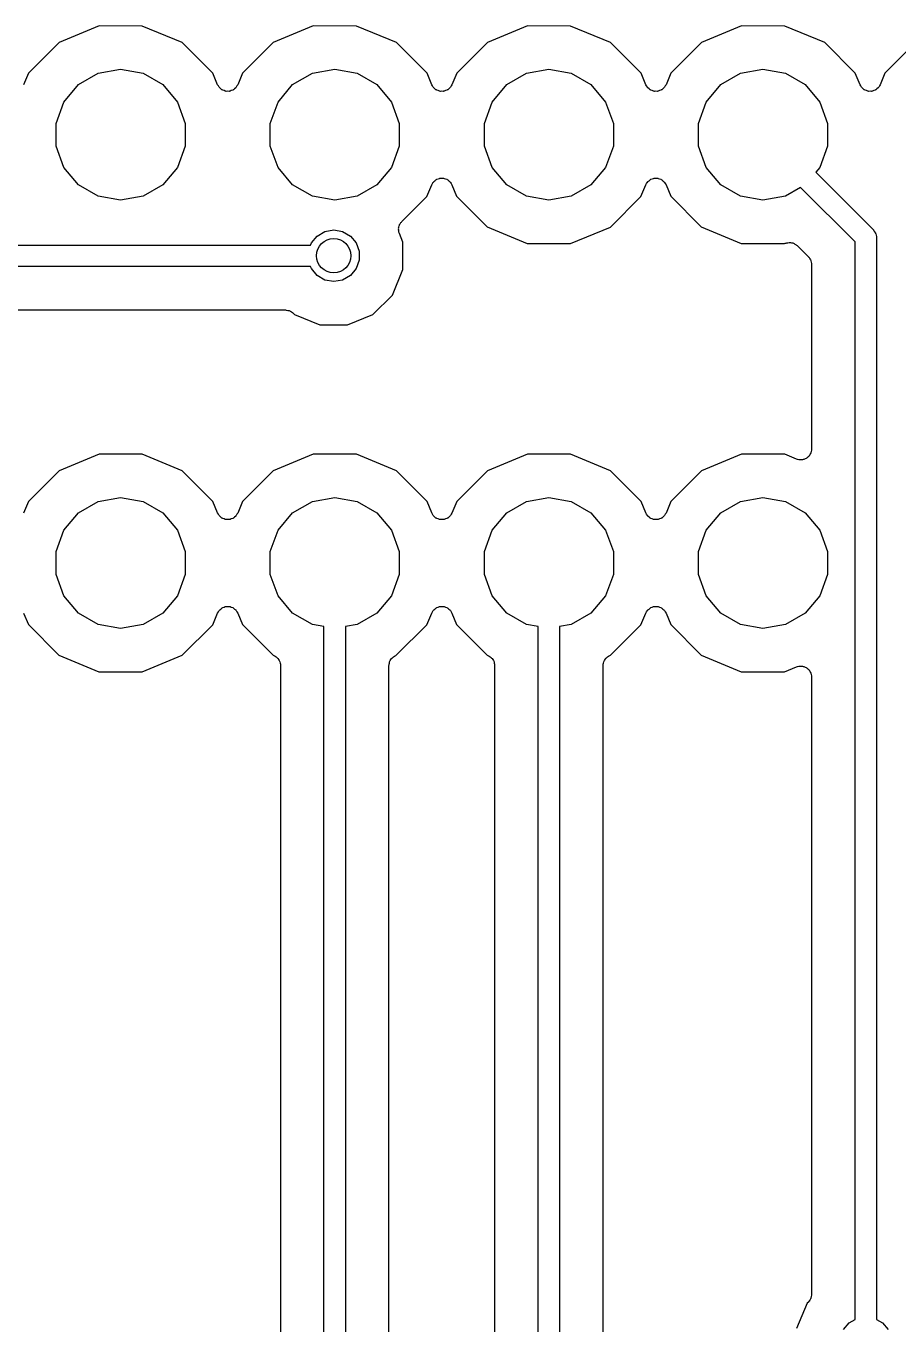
# Model space of a CAD drawing. Extents: x 70 to 225, y -126 to -70.
# Drawn here: x 99.14 to 109.32, y -97.99 to -82.84 of the extents above; entities that cross this region are included whole.
import ezdxf

# ---------------------------------------------------------------- set-up
doc = ezdxf.new("R2010")
doc.units = 0
doc.header["$MEASUREMENT"] = 0
doc.layers.add('BLACK', color=7, linetype='CONTINUOUS')

msp = doc.modelspace()

# ---------------------------------------------------------------- linework, layer by layer
at = {"layer": 'Black'}
for p, q in [((99.9898, -82.8371), (99.5229, -83.0301)), ((100.495, -82.8376), (99.9898, -82.8371)), ((100.962, -83.0313), (100.495, -82.8376)), ((102.49, -82.8371), (102.023, -83.0301)), ((102.995, -82.8376), (102.49, -82.8371)), ((103.462, -83.0313), (102.995, -82.8376)), ((104.99, -82.8371), (104.523, -83.0301)), ((105.495, -82.8376), (104.99, -82.8371)), ((105.962, -83.0313), (105.495, -82.8376)), ((107.49, -82.8371), (107.023, -83.0301)), ((107.995, -82.8376), (107.49, -82.8371)), ((108.462, -83.0313), (107.995, -82.8376)), ((99.5229, -83.0301), (99.1653, -83.387)), ((101.319, -83.3889), (100.962, -83.0313)), ((102.023, -83.0301), (101.665, -83.387)), ((103.819, -83.3889), (103.462, -83.0313)), ((104.523, -83.0301), (104.165, -83.387)), ((106.319, -83.3889), (105.962, -83.0313)), ((107.023, -83.0301), (106.665, -83.387)), ((108.819, -83.3889), (108.462, -83.0313)), ((109.523, -83.0301), (109.165, -83.387)), ((99.9797, -83.3886), (100.241, -83.3424)), ((100.241, -83.3424), (100.503, -83.3886)), ((102.48, -83.3886), (102.741, -83.3424)), ((102.741, -83.3424), (103.003, -83.3886)), ((104.98, -83.3886), (105.241, -83.3424)), ((105.241, -83.3424), (105.503, -83.3886)), ((107.48, -83.3886), (107.741, -83.3424)), ((107.741, -83.3424), (108.003, -83.3886)), ((99.1653, -83.387), (99.1087, -83.5233)), ((99.7497, -83.5214), (99.9797, -83.3886)), ((100.503, -83.3886), (100.733, -83.5214)), ((101.374, -83.5231), (101.319, -83.3889)), ((101.665, -83.387), (101.609, -83.5233)), ((102.25, -83.5214), (102.48, -83.3886)), ((103.003, -83.3886), (103.233, -83.5214)), ((103.874, -83.5231), (103.819, -83.3889)), ((104.165, -83.387), (104.109, -83.5233)), ((104.75, -83.5214), (104.98, -83.3886)), ((105.503, -83.3886), (105.733, -83.5214)), ((106.374, -83.5231), (106.319, -83.3889)), ((106.665, -83.387), (106.609, -83.5233)), ((107.25, -83.5214), (107.48, -83.3886)), ((108.003, -83.3886), (108.233, -83.5214)), ((108.874, -83.5231), (108.819, -83.3889)), ((109.165, -83.387), (109.109, -83.5233)), ((99.5789, -83.7249), (99.7497, -83.5214)), ((100.733, -83.5214), (100.904, -83.7249)), ((101.383, -83.5371), (101.374, -83.5231)), ((101.391, -83.5518), (101.383, -83.5371)), ((101.395, -83.5556), (101.391, -83.5518)), ((101.398, -83.5603), (101.395, -83.5556)), ((101.411, -83.5704), (101.398, -83.5603)), ((101.423, -83.5816), (101.411, -83.5704)), ((101.428, -83.5838), (101.423, -83.5816)), ((101.433, -83.5872), (101.428, -83.5838)), ((101.449, -83.5922), (101.433, -83.5872)), ((101.464, -83.5985), (101.449, -83.5922)), ((101.469, -83.5988), (101.464, -83.5985)), ((101.475, -83.6005), (101.469, -83.5988)), ((101.491, -83.5998), (101.475, -83.6005)), ((101.508, -83.6005), (101.491, -83.5998)), ((101.513, -83.5988), (101.508, -83.6005)), ((101.519, -83.5986), (101.513, -83.5988)), ((101.534, -83.5922), (101.519, -83.5986)), ((101.55, -83.5873), (101.534, -83.5922)), ((101.554, -83.5839), (101.55, -83.5873)), ((101.56, -83.5817), (101.554, -83.5839)), ((101.572, -83.5705), (101.56, -83.5817)), ((101.585, -83.5604), (101.572, -83.5705)), ((101.588, -83.5557), (101.585, -83.5604)), ((101.592, -83.552), (101.588, -83.5557)), ((101.6, -83.5372), (101.592, -83.552)), ((101.609, -83.5233), (101.6, -83.5372)), ((102.079, -83.7249), (102.25, -83.5214)), ((103.233, -83.5214), (103.404, -83.7249)), ((103.883, -83.5371), (103.874, -83.5231)), ((103.891, -83.5518), (103.883, -83.5371)), ((103.895, -83.5556), (103.891, -83.5518)), ((103.898, -83.5603), (103.895, -83.5556)), ((103.911, -83.5704), (103.898, -83.5603)), ((103.923, -83.5816), (103.911, -83.5704)), ((103.928, -83.5838), (103.923, -83.5816)), ((103.933, -83.5872), (103.928, -83.5838)), ((103.949, -83.5922), (103.933, -83.5872)), ((103.964, -83.5985), (103.949, -83.5922)), ((103.969, -83.5988), (103.964, -83.5985)), ((103.975, -83.6005), (103.969, -83.5988)), ((103.991, -83.5998), (103.975, -83.6005)), ((104.008, -83.6005), (103.991, -83.5998)), ((104.013, -83.5988), (104.008, -83.6005)), ((104.019, -83.5986), (104.013, -83.5988)), ((104.034, -83.5922), (104.019, -83.5986)), ((104.05, -83.5873), (104.034, -83.5922)), ((104.054, -83.5839), (104.05, -83.5873)), ((104.06, -83.5817), (104.054, -83.5839)), ((104.072, -83.5705), (104.06, -83.5817)), ((104.085, -83.5604), (104.072, -83.5705)), ((104.088, -83.5557), (104.085, -83.5604)), ((104.092, -83.552), (104.088, -83.5557)), ((104.1, -83.5372), (104.092, -83.552)), ((104.109, -83.5233), (104.1, -83.5372)), ((104.579, -83.7249), (104.75, -83.5214)), ((105.733, -83.5214), (105.904, -83.7249)), ((106.383, -83.5371), (106.374, -83.5231)), ((106.391, -83.5518), (106.383, -83.5371)), ((106.395, -83.5556), (106.391, -83.5518)), ((106.398, -83.5603), (106.395, -83.5556)), ((106.411, -83.5704), (106.398, -83.5603)), ((106.423, -83.5816), (106.411, -83.5704)), ((106.428, -83.5838), (106.423, -83.5816)), ((106.433, -83.5872), (106.428, -83.5838)), ((106.449, -83.5922), (106.433, -83.5872)), ((106.464, -83.5985), (106.449, -83.5922)), ((106.469, -83.5988), (106.464, -83.5985)), ((106.475, -83.6005), (106.469, -83.5988)), ((106.491, -83.5998), (106.475, -83.6005)), ((106.508, -83.6005), (106.491, -83.5998)), ((106.513, -83.5988), (106.508, -83.6005)), ((106.519, -83.5986), (106.513, -83.5988)), ((106.534, -83.5922), (106.519, -83.5986)), ((106.55, -83.5873), (106.534, -83.5922)), ((106.554, -83.5839), (106.55, -83.5873)), ((106.56, -83.5817), (106.554, -83.5839)), ((106.572, -83.5705), (106.56, -83.5817)), ((106.585, -83.5604), (106.572, -83.5705)), ((106.588, -83.5557), (106.585, -83.5604)), ((106.592, -83.552), (106.588, -83.5557)), ((106.6, -83.5372), (106.592, -83.552)), ((106.609, -83.5233), (106.6, -83.5372)), ((107.079, -83.7249), (107.25, -83.5214)), ((108.233, -83.5214), (108.404, -83.7249)), ((108.883, -83.5371), (108.874, -83.5231)), ((108.891, -83.5518), (108.883, -83.5371)), ((108.895, -83.5556), (108.891, -83.5518)), ((108.898, -83.5603), (108.895, -83.5556)), ((108.911, -83.5704), (108.898, -83.5603)), ((108.923, -83.5816), (108.911, -83.5704)), ((108.928, -83.5838), (108.923, -83.5816)), ((108.933, -83.5872), (108.928, -83.5838)), ((108.949, -83.5922), (108.933, -83.5872)), ((108.964, -83.5985), (108.949, -83.5922)), ((108.969, -83.5988), (108.964, -83.5985)), ((108.975, -83.6005), (108.969, -83.5988)), ((108.991, -83.5998), (108.975, -83.6005)), ((109.008, -83.6005), (108.991, -83.5998)), ((109.013, -83.5988), (109.008, -83.6005)), ((109.019, -83.5986), (109.013, -83.5988)), ((109.034, -83.5922), (109.019, -83.5986)), ((109.05, -83.5873), (109.034, -83.5922)), ((109.054, -83.5839), (109.05, -83.5873)), ((109.06, -83.5817), (109.054, -83.5839)), ((109.072, -83.5705), (109.06, -83.5817)), ((109.085, -83.5604), (109.072, -83.5705)), ((109.088, -83.5557), (109.085, -83.5604)), ((109.092, -83.552), (109.088, -83.5557)), ((109.1, -83.5372), (109.092, -83.552)), ((109.109, -83.5233), (109.1, -83.5372)), ((99.4881, -83.9745), (99.5789, -83.7249)), ((100.904, -83.7249), (100.995, -83.9745)), ((101.988, -83.9745), (102.079, -83.7249)), ((103.404, -83.7249), (103.495, -83.9745)), ((104.488, -83.9745), (104.579, -83.7249)), ((105.904, -83.7249), (105.995, -83.9745)), ((106.988, -83.9745), (107.079, -83.7249)), ((108.404, -83.7249), (108.495, -83.9745)), ((99.4881, -84.2402), (99.4881, -83.9745)), ((100.995, -83.9745), (100.995, -84.2402)), ((101.988, -84.2402), (101.988, -83.9745)), ((103.495, -83.9745), (103.495, -84.2402)), ((104.488, -84.2402), (104.488, -83.9745)), ((105.995, -83.9745), (105.995, -84.2402)), ((106.988, -84.2402), (106.988, -83.9745)), ((108.495, -83.9745), (108.495, -84.2402)), ((99.5789, -84.4898), (99.4881, -84.2402)), ((100.995, -84.2402), (100.904, -84.4898)), ((102.079, -84.4898), (101.988, -84.2402)), ((103.495, -84.2402), (103.404, -84.4898)), ((104.579, -84.4898), (104.488, -84.2402)), ((105.995, -84.2402), (105.904, -84.4898)), ((107.079, -84.4898), (106.988, -84.2402)), ((108.495, -84.2402), (108.404, -84.4898)), ((99.7497, -84.6933), (99.5789, -84.4898)), ((100.904, -84.4898), (100.733, -84.6933)), ((102.25, -84.6933), (102.079, -84.4898)), ((103.404, -84.4898), (103.233, -84.6933)), ((104.75, -84.6933), (104.579, -84.4898)), ((105.904, -84.4898), (105.733, -84.6933)), ((107.25, -84.6933), (107.079, -84.4898)), ((108.404, -84.4898), (108.357, -84.5459)), ((108.357, -84.5459), (109.03, -85.2189)), ((99.9797, -84.8261), (99.7497, -84.6933)), ((100.733, -84.6933), (100.503, -84.8261)), ((102.48, -84.8261), (102.25, -84.6933)), ((103.233, -84.6933), (103.003, -84.8261)), ((103.817, -84.8277), (103.874, -84.6914)), ((103.874, -84.6914), (103.883, -84.6774)), ((103.883, -84.6774), (103.891, -84.6627)), ((103.891, -84.6627), (103.895, -84.6589)), ((103.895, -84.6589), (103.898, -84.6542)), ((103.898, -84.6542), (103.911, -84.6441)), ((103.911, -84.6441), (103.923, -84.6329)), ((103.923, -84.6329), (103.928, -84.6308)), ((103.928, -84.6308), (103.933, -84.6274)), ((103.933, -84.6274), (103.949, -84.6224)), ((103.949, -84.6224), (103.964, -84.6161)), ((103.964, -84.6161), (103.969, -84.6159)), ((103.969, -84.6159), (103.975, -84.6142)), ((103.975, -84.6142), (103.991, -84.6149)), ((103.991, -84.6149), (104.008, -84.6142)), ((104.008, -84.6142), (104.013, -84.6159)), ((104.013, -84.6159), (104.019, -84.6161)), ((104.019, -84.6161), (104.034, -84.6225)), ((104.034, -84.6225), (104.05, -84.6275)), ((104.05, -84.6275), (104.054, -84.6309)), ((104.054, -84.6309), (104.06, -84.6331)), ((104.06, -84.6331), (104.072, -84.6443)), ((104.072, -84.6443), (104.085, -84.6544)), ((104.085, -84.6544), (104.088, -84.6591)), ((104.088, -84.6591), (104.092, -84.6629)), ((104.092, -84.6629), (104.1, -84.6776)), ((104.1, -84.6776), (104.109, -84.6916)), ((104.109, -84.6916), (104.164, -84.8258)), ((104.98, -84.8261), (104.75, -84.6933)), ((105.733, -84.6933), (105.503, -84.8261)), ((106.317, -84.8277), (106.374, -84.6914)), ((106.374, -84.6914), (106.383, -84.6774)), ((106.383, -84.6774), (106.391, -84.6627)), ((106.391, -84.6627), (106.395, -84.6589)), ((106.395, -84.6589), (106.398, -84.6542)), ((106.398, -84.6542), (106.411, -84.6441)), ((106.411, -84.6441), (106.423, -84.6329)), ((106.423, -84.6329), (106.428, -84.6308)), ((106.428, -84.6308), (106.433, -84.6274)), ((106.433, -84.6274), (106.449, -84.6224)), ((106.449, -84.6224), (106.464, -84.6161)), ((106.464, -84.6161), (106.469, -84.6159)), ((106.469, -84.6159), (106.475, -84.6142)), ((106.475, -84.6142), (106.491, -84.6149)), ((106.491, -84.6149), (106.508, -84.6142)), ((106.508, -84.6142), (106.513, -84.6159)), ((106.513, -84.6159), (106.519, -84.6161)), ((106.519, -84.6161), (106.534, -84.6225)), ((106.534, -84.6225), (106.55, -84.6275)), ((106.55, -84.6275), (106.554, -84.6309)), ((106.554, -84.6309), (106.56, -84.6331)), ((106.56, -84.6331), (106.572, -84.6443)), ((106.572, -84.6443), (106.585, -84.6544)), ((106.585, -84.6544), (106.588, -84.6591)), ((106.588, -84.6591), (106.592, -84.6629)), ((106.592, -84.6629), (106.6, -84.6776)), ((106.6, -84.6776), (106.609, -84.6916)), ((106.609, -84.6916), (106.664, -84.8258)), ((107.48, -84.8261), (107.25, -84.6933)), ((100.241, -84.8722), (99.9797, -84.8261)), ((100.503, -84.8261), (100.241, -84.8722)), ((102.741, -84.8722), (102.48, -84.8261)), ((103.003, -84.8261), (102.741, -84.8722)), ((103.524, -85.1205), (103.817, -84.8277)), ((104.164, -84.8258), (104.521, -85.1834)), ((105.241, -84.8722), (104.98, -84.8261)), ((105.503, -84.8261), (105.241, -84.8722)), ((105.96, -85.1846), (106.317, -84.8277)), ((106.664, -84.8258), (107.021, -85.1834)), ((107.741, -84.8722), (107.48, -84.8261)), ((108.003, -84.8261), (107.741, -84.8722)), ((108.181, -84.7235), (108.003, -84.8261)), ((108.816, -85.3591), (108.181, -84.7235)), ((103.493, -85.1721), (103.497, -85.1647)), ((103.497, -85.1647), (103.499, -85.1566)), ((103.499, -85.1566), (103.507, -85.1453)), ((103.507, -85.1453), (103.513, -85.133)), ((103.513, -85.133), (103.519, -85.1274)), ((103.519, -85.1274), (103.524, -85.1205)), ((102.469, -85.3694), (102.536, -85.2893)), ((102.536, -85.2893), (102.627, -85.237)), ((102.627, -85.237), (102.73, -85.2189)), ((102.73, -85.2189), (102.833, -85.237)), ((102.833, -85.237), (102.924, -85.2893)), ((102.924, -85.2893), (102.991, -85.3694)), ((103.487, -85.1992), (103.491, -85.1858)), ((103.488, -85.2075), (103.487, -85.1992)), ((103.487, -85.2158), (103.488, -85.2075)), ((103.49, -85.2294), (103.487, -85.2158)), ((103.491, -85.2432), (103.49, -85.2294)), ((103.491, -85.1858), (103.493, -85.1721)), ((103.495, -85.2507), (103.491, -85.2432)), ((103.496, -85.2589), (103.495, -85.2507)), ((103.538, -85.36), (103.496, -85.2589)), ((104.521, -85.1834), (104.988, -85.3771)), ((105.493, -85.3776), (105.96, -85.1846)), ((107.021, -85.1834), (107.488, -85.3771)), ((109.03, -85.2189), (109.033, -85.2235)), ((109.033, -85.2235), (109.037, -85.227)), ((109.037, -85.227), (109.045, -85.2411)), ((109.045, -85.2411), (109.055, -85.2545)), ((109.055, -85.2545), (109.056, -85.2598)), ((109.056, -85.2598), (109.059, -85.2646)), ((109.059, -85.2646), (109.062, -85.2807)), ((109.062, -85.2807), (109.066, -85.2964)), ((109.066, -85.2964), (109.065, -85.3019)), ((109.065, -85.3019), (109.066, -85.3073)), ((109.066, -85.3073), (109.066, -97.9371)), ((91.7601, -85.395), (102.306, -85.395)), ((102.306, -85.395), (102.46, -85.395)), ((102.46, -85.395), (102.469, -85.3694)), ((102.991, -85.3694), (103.027, -85.4677)), ((103.027, -85.4677), (103.027, -85.5723)), ((103.538, -85.6814), (103.538, -85.36)), ((104.988, -85.3771), (105.493, -85.3776)), ((107.488, -85.3771), (107.993, -85.3776)), ((107.993, -85.3776), (108.002, -85.3738)), ((108.002, -85.3738), (108.01, -85.372)), ((108.01, -85.372), (108.018, -85.3685)), ((108.018, -85.3685), (108.031, -85.3673)), ((108.031, -85.3673), (108.045, -85.3643)), ((108.045, -85.3643), (108.053, -85.3654)), ((108.053, -85.3654), (108.061, -85.3647)), ((108.061, -85.3647), (108.075, -85.3683)), ((108.075, -85.3683), (108.089, -85.3701)), ((108.089, -85.3701), (108.096, -85.3739)), ((108.096, -85.3739), (108.104, -85.3761)), ((108.104, -85.3761), (108.115, -85.3841)), ((108.115, -85.3841), (108.128, -85.3905)), ((108.128, -85.3905), (108.133, -85.3966)), ((108.133, -85.3966), (108.14, -85.4014)), ((108.14, -85.4014), (108.271, -85.5323)), ((108.816, -97.9371), (108.816, -85.3591)), ((103.027, -85.5723), (102.991, -85.6706)), ((108.271, -85.5323), (108.274, -85.5369)), ((108.274, -85.5369), (108.279, -85.5405)), ((108.279, -85.5405), (108.287, -85.5549)), ((108.287, -85.5549), (108.296, -85.5685)), ((108.296, -85.5685), (108.298, -85.5739)), ((108.298, -85.5739), (108.301, -85.5787)), ((108.301, -85.5787), (108.304, -85.595)), ((108.304, -85.595), (108.308, -85.6111)), ((108.308, -85.6111), (108.307, -85.6166)), ((108.307, -85.6166), (108.308, -85.6221)), ((108.308, -85.6221), (108.308, -87.7774)), ((102.306, -85.645), (91.7601, -85.645)), ((102.46, -85.645), (102.306, -85.645)), ((102.469, -85.6706), (102.46, -85.645)), ((102.536, -85.7507), (102.469, -85.6706)), ((102.627, -85.803), (102.536, -85.7507)), ((102.924, -85.7507), (102.833, -85.803)), ((102.991, -85.6706), (102.924, -85.7507)), ((103.415, -85.9783), (103.538, -85.6814)), ((102.73, -85.8211), (102.627, -85.803)), ((102.833, -85.803), (102.73, -85.8211)), ((103.187, -86.2054), (103.415, -85.9783)), ((92.0521, -86.153), (102.168, -86.153)), ((102.168, -86.153), (102.173, -86.154)), ((102.173, -86.154), (102.179, -86.1535)), ((102.179, -86.1535), (102.195, -86.1578)), ((102.195, -86.1578), (102.211, -86.1607)), ((102.211, -86.1607), (102.216, -86.1635)), ((102.216, -86.1635), (102.221, -86.1649)), ((102.221, -86.1649), (102.235, -86.1744)), ((102.235, -86.1744), (102.249, -86.1827)), ((102.249, -86.1827), (102.253, -86.187)), ((102.253, -86.187), (102.257, -86.1903)), ((102.257, -86.1903), (102.272, -86.2046)), ((102.272, -86.2046), (102.569, -86.3279)), ((102.89, -86.3281), (103.187, -86.2054)), ((102.569, -86.3279), (102.89, -86.3281)), ((99.9898, -87.8371), (99.5229, -88.0301)), ((100.495, -87.8376), (99.9898, -87.8371)), ((100.962, -88.0313), (100.495, -87.8376)), ((102.49, -87.8371), (102.023, -88.0301)), ((102.995, -87.8376), (102.49, -87.8371)), ((103.462, -88.0313), (102.995, -87.8376)), ((104.99, -87.8371), (104.523, -88.0301)), ((105.495, -87.8376), (104.99, -87.8371)), ((105.962, -88.0313), (105.495, -87.8376)), ((107.49, -87.8371), (107.023, -88.0301)), ((107.995, -87.8376), (107.49, -87.8371)), ((108.133, -87.8947), (107.995, -87.8376)), ((108.146, -87.8977), (108.133, -87.8947)), ((108.159, -87.9025), (108.146, -87.8977)), ((108.232, -87.8921), (108.219, -87.8985)), ((108.245, -87.8874), (108.232, -87.8921)), ((108.251, -87.882), (108.245, -87.8874)), ((108.259, -87.8782), (108.251, -87.882)), ((108.268, -87.868), (108.259, -87.8782)), ((108.279, -87.859), (108.268, -87.868)), ((108.283, -87.8518), (108.279, -87.859)), ((108.288, -87.8457), (108.283, -87.8518)), ((108.294, -87.8329), (108.288, -87.8457)), ((108.301, -87.8208), (108.294, -87.8329)), ((108.302, -87.8127), (108.301, -87.8208)), ((108.305, -87.805), (108.302, -87.8127)), ((108.306, -87.7911), (108.305, -87.805)), ((108.308, -87.7774), (108.306, -87.7911)), ((99.5229, -88.0301), (99.1653, -88.387)), ((101.319, -88.3889), (100.962, -88.0313)), ((102.023, -88.0301), (101.665, -88.387)), ((103.819, -88.3889), (103.462, -88.0313)), ((104.523, -88.0301), (104.165, -88.387)), ((106.319, -88.3889), (105.962, -88.0313)), ((107.023, -88.0301), (106.665, -88.387)), ((108.168, -87.9025), (108.159, -87.9025)), ((108.176, -87.9043), (108.168, -87.9025)), ((108.189, -87.9025), (108.176, -87.9043)), ((108.203, -87.9025), (108.189, -87.9025)), ((108.211, -87.8996), (108.203, -87.9025)), ((108.219, -87.8985), (108.211, -87.8996)), ((99.9797, -88.3886), (100.241, -88.3424)), ((100.241, -88.3424), (100.503, -88.3886)), ((102.48, -88.3886), (102.741, -88.3424)), ((102.741, -88.3424), (103.003, -88.3886)), ((104.98, -88.3886), (105.241, -88.3424)), ((105.241, -88.3424), (105.503, -88.3886)), ((107.48, -88.3886), (107.741, -88.3424)), ((107.741, -88.3424), (108.003, -88.3886)), ((99.1653, -88.387), (99.1087, -88.5233)), ((99.7497, -88.5214), (99.9797, -88.3886)), ((100.503, -88.3886), (100.733, -88.5214)), ((101.374, -88.5231), (101.319, -88.3889)), ((101.665, -88.387), (101.609, -88.5233)), ((102.25, -88.5214), (102.48, -88.3886)), ((103.003, -88.3886), (103.233, -88.5214)), ((103.874, -88.5231), (103.819, -88.3889)), ((104.165, -88.387), (104.109, -88.5233)), ((104.75, -88.5214), (104.98, -88.3886)), ((105.503, -88.3886), (105.733, -88.5214)), ((106.374, -88.5231), (106.319, -88.3889)), ((106.665, -88.387), (106.609, -88.5233)), ((107.25, -88.5214), (107.48, -88.3886)), ((108.003, -88.3886), (108.233, -88.5214)), ((99.5789, -88.7249), (99.7497, -88.5214)), ((100.733, -88.5214), (100.904, -88.7249)), ((101.383, -88.5371), (101.374, -88.5231)), ((101.391, -88.5518), (101.383, -88.5371)), ((101.395, -88.5556), (101.391, -88.5518)), ((101.398, -88.5603), (101.395, -88.5556)), ((101.411, -88.5704), (101.398, -88.5603)), ((101.423, -88.5816), (101.411, -88.5704)), ((101.428, -88.5838), (101.423, -88.5816)), ((101.433, -88.5872), (101.428, -88.5838)), ((101.449, -88.5922), (101.433, -88.5872)), ((101.464, -88.5985), (101.449, -88.5922)), ((101.469, -88.5988), (101.464, -88.5985)), ((101.475, -88.6005), (101.469, -88.5988)), ((101.491, -88.5998), (101.475, -88.6005)), ((101.508, -88.6005), (101.491, -88.5998)), ((101.513, -88.5988), (101.508, -88.6005)), ((101.519, -88.5986), (101.513, -88.5988)), ((101.534, -88.5922), (101.519, -88.5986)), ((101.55, -88.5873), (101.534, -88.5922)), ((101.554, -88.5839), (101.55, -88.5873)), ((101.56, -88.5817), (101.554, -88.5839)), ((101.572, -88.5705), (101.56, -88.5817)), ((101.585, -88.5604), (101.572, -88.5705)), ((101.588, -88.5557), (101.585, -88.5604)), ((101.592, -88.552), (101.588, -88.5557)), ((101.6, -88.5372), (101.592, -88.552)), ((101.609, -88.5233), (101.6, -88.5372)), ((102.079, -88.7249), (102.25, -88.5214)), ((103.233, -88.5214), (103.404, -88.7249)), ((103.883, -88.5371), (103.874, -88.5231)), ((103.891, -88.5518), (103.883, -88.5371)), ((103.895, -88.5556), (103.891, -88.5518)), ((103.898, -88.5603), (103.895, -88.5556)), ((103.911, -88.5704), (103.898, -88.5603)), ((103.923, -88.5816), (103.911, -88.5704)), ((103.928, -88.5838), (103.923, -88.5816)), ((103.933, -88.5872), (103.928, -88.5838)), ((103.949, -88.5922), (103.933, -88.5872)), ((103.964, -88.5985), (103.949, -88.5922)), ((103.969, -88.5988), (103.964, -88.5985)), ((103.975, -88.6005), (103.969, -88.5988)), ((103.991, -88.5998), (103.975, -88.6005)), ((104.008, -88.6005), (103.991, -88.5998)), ((104.013, -88.5988), (104.008, -88.6005)), ((104.019, -88.5986), (104.013, -88.5988)), ((104.034, -88.5922), (104.019, -88.5986)), ((104.05, -88.5873), (104.034, -88.5922)), ((104.054, -88.5839), (104.05, -88.5873)), ((104.06, -88.5817), (104.054, -88.5839)), ((104.072, -88.5705), (104.06, -88.5817)), ((104.085, -88.5604), (104.072, -88.5705)), ((104.088, -88.5557), (104.085, -88.5604)), ((104.092, -88.552), (104.088, -88.5557)), ((104.1, -88.5372), (104.092, -88.552)), ((104.109, -88.5233), (104.1, -88.5372)), ((104.579, -88.7249), (104.75, -88.5214)), ((105.733, -88.5214), (105.904, -88.7249)), ((106.383, -88.5371), (106.374, -88.5231)), ((106.391, -88.5518), (106.383, -88.5371)), ((106.395, -88.5556), (106.391, -88.5518)), ((106.398, -88.5603), (106.395, -88.5556)), ((106.411, -88.5704), (106.398, -88.5603)), ((106.423, -88.5816), (106.411, -88.5704)), ((106.428, -88.5838), (106.423, -88.5816)), ((106.433, -88.5872), (106.428, -88.5838)), ((106.449, -88.5922), (106.433, -88.5872)), ((106.464, -88.5985), (106.449, -88.5922)), ((106.469, -88.5988), (106.464, -88.5985)), ((106.475, -88.6005), (106.469, -88.5988)), ((106.491, -88.5998), (106.475, -88.6005)), ((106.508, -88.6005), (106.491, -88.5998)), ((106.513, -88.5988), (106.508, -88.6005)), ((106.519, -88.5986), (106.513, -88.5988)), ((106.534, -88.5922), (106.519, -88.5986)), ((106.55, -88.5873), (106.534, -88.5922)), ((106.554, -88.5839), (106.55, -88.5873)), ((106.56, -88.5817), (106.554, -88.5839)), ((106.572, -88.5705), (106.56, -88.5817)), ((106.585, -88.5604), (106.572, -88.5705)), ((106.588, -88.5557), (106.585, -88.5604)), ((106.592, -88.552), (106.588, -88.5557)), ((106.6, -88.5372), (106.592, -88.552)), ((106.609, -88.5233), (106.6, -88.5372)), ((107.079, -88.7249), (107.25, -88.5214)), ((108.233, -88.5214), (108.404, -88.7249)), ((99.4881, -88.9745), (99.5789, -88.7249)), ((100.904, -88.7249), (100.995, -88.9745)), ((101.988, -88.9745), (102.079, -88.7249)), ((103.404, -88.7249), (103.495, -88.9745)), ((104.488, -88.9745), (104.579, -88.7249)), ((105.904, -88.7249), (105.995, -88.9745)), ((106.988, -88.9745), (107.079, -88.7249)), ((108.404, -88.7249), (108.495, -88.9745)), ((99.4881, -89.2402), (99.4881, -88.9745)), ((100.995, -88.9745), (100.995, -89.2402)), ((101.988, -89.2402), (101.988, -88.9745)), ((103.495, -88.9745), (103.495, -89.2402)), ((104.488, -89.2402), (104.488, -88.9745)), ((105.995, -88.9745), (105.995, -89.2402)), ((106.988, -89.2402), (106.988, -88.9745)), ((108.495, -88.9745), (108.495, -89.2402)), ((99.5789, -89.4898), (99.4881, -89.2402)), ((100.995, -89.2402), (100.904, -89.4898)), ((102.079, -89.4898), (101.988, -89.2402)), ((103.495, -89.2402), (103.404, -89.4898)), ((104.579, -89.4898), (104.488, -89.2402)), ((105.995, -89.2402), (105.904, -89.4898)), ((107.079, -89.4898), (106.988, -89.2402)), ((108.495, -89.2402), (108.404, -89.4898)), ((99.7497, -89.6933), (99.5789, -89.4898)), ((100.904, -89.4898), (100.733, -89.6933)), ((102.25, -89.6933), (102.079, -89.4898)), ((103.404, -89.4898), (103.233, -89.6933)), ((104.75, -89.6933), (104.579, -89.4898)), ((105.904, -89.4898), (105.733, -89.6933)), ((107.25, -89.6933), (107.079, -89.4898)), ((108.404, -89.4898), (108.233, -89.6933)), ((99.1086, -89.6916), (99.1641, -89.8258)), ((99.9797, -89.8261), (99.7497, -89.6933)), ((100.733, -89.6933), (100.503, -89.8261)), ((101.317, -89.8277), (101.374, -89.6914)), ((101.374, -89.6914), (101.383, -89.6774)), ((101.383, -89.6774), (101.391, -89.6627)), ((101.391, -89.6627), (101.395, -89.6589)), ((101.395, -89.6589), (101.398, -89.6542)), ((101.398, -89.6542), (101.411, -89.6441)), ((101.411, -89.6441), (101.423, -89.6329)), ((101.423, -89.6329), (101.428, -89.6308)), ((101.428, -89.6308), (101.433, -89.6274)), ((101.433, -89.6274), (101.449, -89.6224)), ((101.449, -89.6224), (101.464, -89.6161)), ((101.464, -89.6161), (101.469, -89.6159)), ((101.469, -89.6159), (101.475, -89.6142)), ((101.475, -89.6142), (101.491, -89.6149)), ((101.491, -89.6149), (101.508, -89.6142)), ((101.508, -89.6142), (101.513, -89.6159)), ((101.513, -89.6159), (101.519, -89.6161)), ((101.519, -89.6161), (101.534, -89.6225)), ((101.534, -89.6225), (101.55, -89.6275)), ((101.55, -89.6275), (101.554, -89.6309)), ((101.554, -89.6309), (101.56, -89.6331)), ((101.56, -89.6331), (101.572, -89.6443)), ((101.572, -89.6443), (101.585, -89.6544)), ((101.585, -89.6544), (101.588, -89.6591)), ((101.588, -89.6591), (101.592, -89.6629)), ((101.592, -89.6629), (101.6, -89.6776)), ((101.6, -89.6776), (101.609, -89.6916)), ((101.609, -89.6916), (101.664, -89.8258)), ((102.48, -89.8261), (102.25, -89.6933)), ((103.233, -89.6933), (103.003, -89.8261)), ((103.817, -89.8277), (103.874, -89.6914)), ((103.874, -89.6914), (103.883, -89.6774)), ((103.883, -89.6774), (103.891, -89.6627)), ((103.891, -89.6627), (103.895, -89.6589)), ((103.895, -89.6589), (103.898, -89.6542)), ((103.898, -89.6542), (103.911, -89.6441)), ((103.911, -89.6441), (103.923, -89.6329)), ((103.923, -89.6329), (103.928, -89.6308)), ((103.928, -89.6308), (103.933, -89.6274)), ((103.933, -89.6274), (103.949, -89.6224)), ((103.949, -89.6224), (103.964, -89.6161)), ((103.964, -89.6161), (103.969, -89.6159)), ((103.969, -89.6159), (103.975, -89.6142)), ((103.975, -89.6142), (103.991, -89.6149)), ((103.991, -89.6149), (104.008, -89.6142)), ((104.008, -89.6142), (104.013, -89.6159)), ((104.013, -89.6159), (104.019, -89.6161)), ((104.019, -89.6161), (104.034, -89.6225)), ((104.034, -89.6225), (104.05, -89.6275)), ((104.05, -89.6275), (104.054, -89.6309)), ((104.054, -89.6309), (104.06, -89.6331)), ((104.06, -89.6331), (104.072, -89.6443)), ((104.072, -89.6443), (104.085, -89.6544)), ((104.085, -89.6544), (104.088, -89.6591)), ((104.088, -89.6591), (104.092, -89.6629)), ((104.092, -89.6629), (104.1, -89.6776)), ((104.1, -89.6776), (104.109, -89.6916)), ((104.109, -89.6916), (104.164, -89.8258)), ((104.98, -89.8261), (104.75, -89.6933)), ((105.733, -89.6933), (105.503, -89.8261)), ((106.317, -89.8277), (106.374, -89.6914)), ((106.374, -89.6914), (106.383, -89.6774)), ((106.383, -89.6774), (106.391, -89.6627)), ((106.391, -89.6627), (106.395, -89.6589)), ((106.395, -89.6589), (106.398, -89.6542)), ((106.398, -89.6542), (106.411, -89.6441)), ((106.411, -89.6441), (106.423, -89.6329)), ((106.423, -89.6329), (106.428, -89.6308)), ((106.428, -89.6308), (106.433, -89.6274)), ((106.433, -89.6274), (106.449, -89.6224)), ((106.449, -89.6224), (106.464, -89.6161)), ((106.464, -89.6161), (106.469, -89.6159)), ((106.469, -89.6159), (106.475, -89.6142)), ((106.475, -89.6142), (106.491, -89.6149)), ((106.491, -89.6149), (106.508, -89.6142)), ((106.508, -89.6142), (106.513, -89.6159)), ((106.513, -89.6159), (106.519, -89.6161)), ((106.519, -89.6161), (106.534, -89.6225)), ((106.534, -89.6225), (106.55, -89.6275)), ((106.55, -89.6275), (106.554, -89.6309)), ((106.554, -89.6309), (106.56, -89.6331)), ((106.56, -89.6331), (106.572, -89.6443)), ((106.572, -89.6443), (106.585, -89.6544)), ((106.585, -89.6544), (106.588, -89.6591)), ((106.588, -89.6591), (106.592, -89.6629)), ((106.592, -89.6629), (106.6, -89.6776)), ((106.6, -89.6776), (106.609, -89.6916)), ((106.609, -89.6916), (106.664, -89.8258)), ((107.48, -89.8261), (107.25, -89.6933)), ((108.233, -89.6933), (108.003, -89.8261)), ((99.1641, -89.8258), (99.521, -90.1834)), ((100.241, -89.8722), (99.9797, -89.8261)), ((100.503, -89.8261), (100.241, -89.8722)), ((100.96, -90.1846), (101.317, -89.8277)), ((101.664, -89.8258), (102.021, -90.1834)), ((102.616, -89.8502), (102.48, -89.8261)), ((102.616, -111.758), (102.616, -89.8502)), ((103.003, -89.8261), (102.866, -89.8502)), ((102.866, -89.8502), (102.866, -111.758)), ((103.46, -90.1846), (103.817, -89.8277)), ((104.164, -89.8258), (104.521, -90.1834)), ((105.116, -89.8502), (104.98, -89.8261)), ((105.116, -109.208), (105.116, -89.8502)), ((105.503, -89.8261), (105.366, -89.8502)), ((105.366, -89.8502), (105.366, -109.208)), ((105.96, -90.1846), (106.317, -89.8277)), ((106.664, -89.8258), (107.021, -90.1834)), ((107.741, -89.8722), (107.48, -89.8261)), ((108.003, -89.8261), (107.741, -89.8722)), ((99.521, -90.1834), (99.9876, -90.3771)), ((100.493, -90.3776), (100.96, -90.1846)), ((102.021, -90.1834), (102.03, -90.1871)), ((102.03, -90.1871), (102.037, -90.1916)), ((102.037, -90.1916), (102.045, -90.1944)), ((102.045, -90.1944), (102.056, -90.2034)), ((102.056, -90.2034), (102.067, -90.2108)), ((102.067, -90.2108), (102.072, -90.2174)), ((102.072, -90.2174), (102.079, -90.2228)), ((102.079, -90.2228), (102.086, -90.2348)), ((102.086, -90.2348), (102.094, -90.2459)), ((102.094, -90.2459), (102.097, -90.2538)), ((102.097, -90.2538), (102.101, -90.261)), ((102.101, -90.261), (102.103, -90.2747)), ((102.103, -90.2747), (102.107, -90.2879)), ((102.107, -90.2879), (102.107, -90.2962)), ((102.107, -90.2962), (102.108, -90.3044)), ((102.108, -90.3044), (102.108, -111.62)), ((103.374, -90.3049), (103.376, -90.2966)), ((103.374, -111.62), (103.374, -90.3049)), ((103.375, -90.2882), (103.38, -90.275)), ((103.376, -90.2966), (103.375, -90.2882)), ((103.38, -90.275), (103.382, -90.2614)), ((103.382, -90.2614), (103.386, -90.2541)), ((103.386, -90.2541), (103.389, -90.2461)), ((103.389, -90.2461), (103.397, -90.2352)), ((103.397, -90.2352), (103.404, -90.2232)), ((103.404, -90.2232), (103.411, -90.2178)), ((103.411, -90.2178), (103.416, -90.2112)), ((103.416, -90.2112), (103.427, -90.2037)), ((103.427, -90.2037), (103.438, -90.1949)), ((103.438, -90.1949), (103.446, -90.192)), ((103.446, -90.192), (103.453, -90.1875)), ((103.453, -90.1875), (103.46, -90.1846)), ((104.521, -90.1834), (104.53, -90.1871)), ((104.53, -90.1871), (104.537, -90.1916)), ((104.537, -90.1916), (104.545, -90.1944)), ((104.545, -90.1944), (104.556, -90.2034)), ((104.556, -90.2034), (104.567, -90.2108)), ((104.567, -90.2108), (104.572, -90.2174)), ((104.572, -90.2174), (104.579, -90.2228)), ((104.579, -90.2228), (104.586, -90.2348)), ((104.586, -90.2348), (104.594, -90.2459)), ((104.594, -90.2459), (104.597, -90.2538)), ((104.597, -90.2538), (104.601, -90.261)), ((104.601, -90.261), (104.603, -90.2747)), ((104.603, -90.2747), (104.607, -90.2879)), ((104.607, -90.2879), (104.607, -90.2962)), ((104.607, -90.2962), (104.608, -90.3044)), ((104.608, -90.3044), (104.608, -109.07)), ((105.874, -90.3049), (105.876, -90.2966)), ((105.874, -109.07), (105.874, -90.3049)), ((105.875, -90.2882), (105.88, -90.275)), ((105.876, -90.2966), (105.875, -90.2882)), ((105.88, -90.275), (105.882, -90.2614)), ((105.882, -90.2614), (105.886, -90.2541)), ((105.886, -90.2541), (105.889, -90.2461)), ((105.889, -90.2461), (105.897, -90.2352)), ((105.897, -90.2352), (105.904, -90.2232)), ((105.904, -90.2232), (105.911, -90.2178)), ((105.911, -90.2178), (105.916, -90.2112)), ((105.916, -90.2112), (105.927, -90.2037)), ((105.927, -90.2037), (105.938, -90.1949)), ((105.938, -90.1949), (105.946, -90.192)), ((105.946, -90.192), (105.953, -90.1875)), ((105.953, -90.1875), (105.96, -90.1846)), ((107.021, -90.1834), (107.488, -90.3771)), ((107.993, -90.3776), (108.133, -90.3197)), ((108.133, -90.3197), (108.146, -90.3167)), ((108.146, -90.3167), (108.159, -90.312)), ((108.159, -90.312), (108.168, -90.312)), ((108.168, -90.312), (108.176, -90.3102)), ((108.176, -90.3102), (108.19, -90.312)), ((108.19, -90.312), (108.203, -90.312)), ((108.203, -90.312), (108.211, -90.3149)), ((108.211, -90.3149), (108.22, -90.316)), ((108.22, -90.316), (108.232, -90.3224)), ((108.232, -90.3224), (108.245, -90.3271)), ((99.9876, -90.3771), (100.493, -90.3776)), ((107.488, -90.3771), (107.993, -90.3776)), ((108.245, -90.3271), (108.251, -90.3325)), ((108.251, -90.3325), (108.259, -90.3364)), ((108.259, -90.3364), (108.268, -90.3466)), ((108.268, -90.3466), (108.279, -90.3555)), ((108.279, -90.3555), (108.283, -90.3627)), ((108.283, -90.3627), (108.289, -90.3689)), ((108.289, -90.3689), (108.294, -90.3817)), ((108.294, -90.3817), (108.301, -90.3936)), ((108.301, -90.3936), (108.302, -90.4019)), ((108.302, -90.4019), (108.305, -90.4097)), ((108.305, -90.4097), (108.306, -90.4235)), ((108.306, -90.4235), (108.308, -90.4371)), ((108.308, -90.4371), (108.308, -97.6449)), ((108.271, -97.7348), (108.257, -97.749)), ((108.274, -97.7301), (108.271, -97.7348)), ((108.279, -97.7265), (108.274, -97.7301)), ((108.287, -97.7122), (108.279, -97.7265)), ((108.296, -97.6986), (108.287, -97.7122)), ((108.298, -97.6932), (108.296, -97.6986)), ((108.301, -97.6883), (108.298, -97.6932)), ((108.304, -97.672), (108.301, -97.6883)), ((108.308, -97.656), (108.304, -97.672)), ((108.308, -97.6449), (108.307, -97.6504)), ((108.307, -97.6504), (108.308, -97.656)), ((108.257, -97.749), (108.133, -98.0459)), ((108.681, -98.0568), (108.748, -97.9766)), ((108.748, -97.9766), (108.816, -97.9371)), ((109.066, -97.9371), (109.135, -97.9766)), ((109.135, -97.9766), (109.202, -98.0568))]:
    msp.add_line(p, q, dxfattribs=at)
msp.add_circle((102.73, -85.52), 0.2, dxfattribs=at)

doc.saveas('drawing.dxf')
